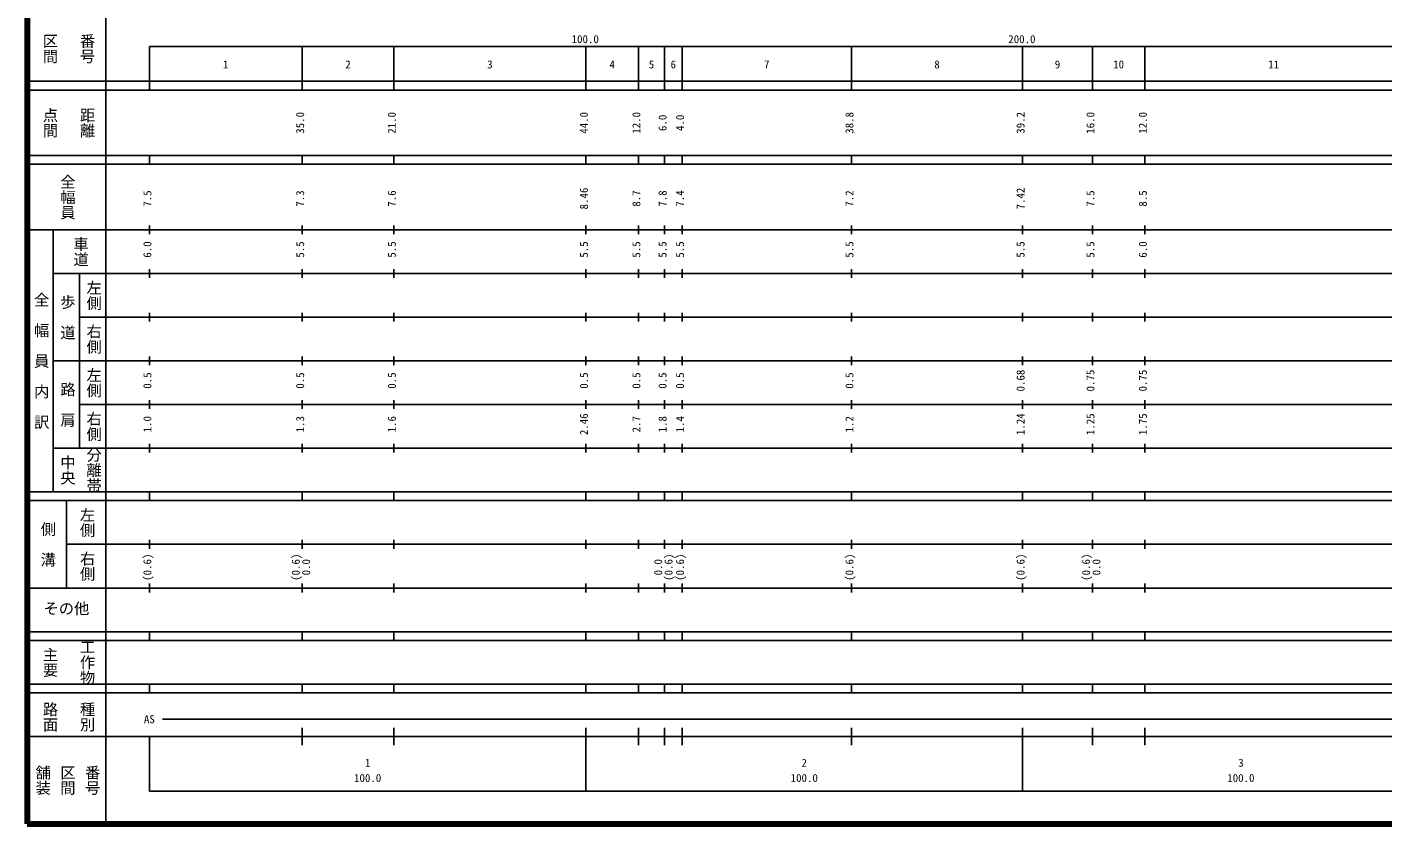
# Model space of a CAD drawing. Units: millimetres on the paper, enlarged 1000 times. Extents: x 40000 to 680000, y 20000 to 380000.
# Drawn here: x 40000 to 350522, y 20000 to 202409 of the extents above; entities that cross this region are included whole.
import ezdxf
from ezdxf.enums import TextEntityAlignment as Align

# ---------------------------------------------------------------- set-up
doc = ezdxf.new("R2010")
doc.units = ezdxf.units.MM
doc.header["$LTSCALE"] = 1000
doc.layers.add('M-TTL', color=2, linetype='Continuous', lineweight=140)
doc.layers.add('M-TTL-BAND', color=7, linetype='Continuous', lineweight=25)
doc.styles.add('@ＭＳ ゴシック', font='')
doc.styles.add('ＭＳ ゴシック', font='')
doc.styles.get('@ＭＳ ゴシック').set_extended_font_data('@MS Gothic')
doc.styles.get('ＭＳ ゴシック').set_extended_font_data('MS Gothic')

msp = doc.modelspace()

# ---------------------------------------------------------------- linework, layer by layer
at = {"layer": 'M-TTL'}
for p, q in [((40000, 380000), (40000, 20000)), ((40000, 20000), (680000, 20000))]:
    msp.add_line(p, q, dxfattribs=at)
at = {"layer": 'M-TTL-BAND'}
for p, q in [((58000, 370000), (58000, 20000)), ((68000, 198000), (579000, 198000)), ((68000, 198000), (68000, 188000)), ((103000, 188000), (103000, 198000)), ((124000, 188000), (124000, 198000)), ((168000, 188000), (168000, 198000)), ((180000, 188000), (180000, 198000)), ((186000, 188000), (186000, 198000)), ((190000, 188000), (190000, 198000)), ((228800, 188000), (228800, 198000)), ((268000, 188000), (268000, 198000)), ((284000, 188000), (284000, 198000)), ((296000, 188000), (296000, 198000)), ((40000, 190000), (579000, 190000)), ((40000, 188000), (579000, 188000)), ((40000, 173000), (579000, 173000)), ((40000, 171000), (579000, 171000)), ((68000, 171000), (68000, 173000)), ((103000, 171000), (103000, 173000)), ((124000, 171000), (124000, 173000)), ((168000, 171000), (168000, 173000)), ((180000, 171000), (180000, 173000)), ((186000, 171000), (186000, 173000)), ((190000, 171000), (190000, 173000)), ((228800, 171000), (228800, 173000)), ((268000, 171000), (268000, 173000)), ((284000, 171000), (284000, 173000)), ((296000, 171000), (296000, 173000)), ((40000, 156000), (579000, 156000)), ((46000, 96000), (46000, 156000)), ((68000, 155000), (68000, 157000)), ((103000, 155000), (103000, 157000)), ((124000, 155000), (124000, 157000)), ((168000, 155000), (168000, 157000)), ((180000, 155000), (180000, 157000)), ((186000, 155000), (186000, 157000)), ((190000, 155000), (190000, 157000)), ((228800, 155000), (228800, 157000)), ((268000, 155000), (268000, 157000)), ((284000, 155000), (284000, 157000)), ((296000, 155000), (296000, 157000)), ((46000, 146000), (579000, 146000)), ((52000, 146000), (52000, 106000)), ((68000, 145000), (68000, 147000)), ((103000, 145000), (103000, 147000)), ((124000, 145000), (124000, 147000)), ((168000, 145000), (168000, 147000)), ((180000, 145000), (180000, 147000)), ((186000, 145000), (186000, 147000)), ((190000, 145000), (190000, 147000)), ((228800, 145000), (228800, 147000)), ((268000, 145000), (268000, 147000)), ((284000, 145000), (284000, 147000)), ((296000, 145000), (296000, 147000)), ((68000, 135000), (68000, 137000)), ((103000, 135000), (103000, 137000)), ((124000, 135000), (124000, 137000)), ((168000, 135000), (168000, 137000)), ((180000, 135000), (180000, 137000)), ((186000, 135000), (186000, 137000)), ((190000, 135000), (190000, 137000)), ((228800, 135000), (228800, 137000)), ((268000, 135000), (268000, 137000)), ((284000, 135000), (284000, 137000)), ((296000, 135000), (296000, 137000)), ((52000, 136000), (579000, 136000)), ((46000, 126000), (579000, 126000)), ((68000, 125000), (68000, 127000)), ((103000, 125000), (103000, 127000)), ((124000, 125000), (124000, 127000)), ((168000, 125000), (168000, 127000)), ((180000, 125000), (180000, 127000)), ((186000, 125000), (186000, 127000)), ((190000, 125000), (190000, 127000)), ((228800, 125000), (228800, 127000)), ((268000, 125000), (268000, 127000)), ((284000, 125000), (284000, 127000)), ((296000, 125000), (296000, 127000)), ((52000, 116000), (579000, 116000)), ((68000, 115000), (68000, 117000)), ((103000, 115000), (103000, 117000)), ((124000, 115000), (124000, 117000)), ((168000, 115000), (168000, 117000)), ((180000, 115000), (180000, 117000)), ((186000, 115000), (186000, 117000)), ((190000, 115000), (190000, 117000)), ((228800, 115000), (228800, 117000)), ((268000, 115000), (268000, 117000)), ((284000, 115000), (284000, 117000)), ((296000, 115000), (296000, 117000)), ((46000, 106000), (579000, 106000)), ((68000, 105000), (68000, 107000)), ((103000, 105000), (103000, 107000)), ((124000, 105000), (124000, 107000)), ((168000, 105000), (168000, 107000)), ((180000, 105000), (180000, 107000)), ((186000, 105000), (186000, 107000)), ((190000, 105000), (190000, 107000)), ((228800, 105000), (228800, 107000)), ((268000, 105000), (268000, 107000)), ((284000, 105000), (284000, 107000)), ((296000, 105000), (296000, 107000)), ((40000, 96000), (579000, 96000)), ((40000, 94000), (579000, 94000)), ((49000, 94000), (49000, 74000)), ((68000, 94000), (68000, 96000)), ((103000, 94000), (103000, 96000)), ((124000, 94000), (124000, 96000)), ((168000, 94000), (168000, 96000)), ((180000, 94000), (180000, 96000)), ((186000, 94000), (186000, 96000)), ((190000, 94000), (190000, 96000)), ((228800, 94000), (228800, 96000)), ((268000, 94000), (268000, 96000)), ((284000, 94000), (284000, 96000)), ((296000, 94000), (296000, 96000)), ((49000, 84000), (579000, 84000)), ((68000, 83000), (68000, 85000)), ((103000, 83000), (103000, 85000)), ((124000, 83000), (124000, 85000)), ((168000, 83000), (168000, 85000)), ((180000, 83000), (180000, 85000)), ((186000, 83000), (186000, 85000)), ((190000, 83000), (190000, 85000)), ((228800, 83000), (228800, 85000)), ((268000, 83000), (268000, 85000)), ((284000, 83000), (284000, 85000)), ((296000, 83000), (296000, 85000)), ((68000, 73000), (68000, 75000)), ((103000, 73000), (103000, 75000)), ((124000, 73000), (124000, 75000)), ((168000, 73000), (168000, 75000)), ((180000, 73000), (180000, 75000)), ((186000, 73000), (186000, 75000)), ((190000, 73000), (190000, 75000)), ((228800, 73000), (228800, 75000)), ((268000, 73000), (268000, 75000)), ((284000, 73000), (284000, 75000)), ((296000, 73000), (296000, 75000)), ((40000, 74000), (579000, 74000)), ((40000, 64000), (579000, 64000)), ((68000, 62000), (68000, 64000)), ((103000, 62000), (103000, 64000)), ((124000, 62000), (124000, 64000)), ((168000, 62000), (168000, 64000)), ((180000, 62000), (180000, 64000)), ((186000, 62000), (186000, 64000)), ((190000, 62000), (190000, 64000)), ((228800, 62000), (228800, 64000)), ((268000, 62000), (268000, 64000)), ((284000, 62000), (284000, 64000)), ((296000, 62000), (296000, 64000)), ((40000, 62000), (579000, 62000)), ((40000, 52000), (579000, 52000)), ((40000, 50000), (579000, 50000)), ((68000, 50000), (68000, 52000)), ((103000, 50000), (103000, 52000)), ((124000, 50000), (124000, 52000)), ((168000, 50000), (168000, 52000)), ((180000, 50000), (180000, 52000)), ((186000, 50000), (186000, 52000)), ((190000, 50000), (190000, 52000)), ((228800, 50000), (228800, 52000)), ((268000, 50000), (268000, 52000)), ((284000, 50000), (284000, 52000)), ((296000, 50000), (296000, 52000)), ((71000, 44000), (565000, 44000)), ((103000, 38000), (103000, 42000)), ((124000, 38000), (124000, 42000)), ((168000, 27500), (168000, 42000)), ((180000, 38000), (180000, 42000)), ((186000, 38000), (186000, 42000)), ((190000, 38000), (190000, 42000)), ((228800, 38000), (228800, 42000)), ((268000, 27500), (268000, 42000)), ((284000, 38000), (284000, 42000)), ((296000, 38000), (296000, 42000)), ((40000, 40000), (579000, 40000)), ((68000, 40000), (68000, 27500)), ((68000, 27500), (579000, 27500))]:
    msp.add_line(p, q, dxfattribs=at)

# ---------------------------------------------------------------- texts
for s, height, rotation, style, p in [('区間', 2566, 270, '@ＭＳ ゴシック', (43250, 201000)), ('番号', 2566, 270, '@ＭＳ ゴシック', (51750, 201000)), ('点間', 2566, 270, '@ＭＳ ゴシック', (43250, 184000)), ('距離', 2566, 270, '@ＭＳ ゴシック', (51750, 184000)), ('35.0', 1833, 90, 'ＭＳ ゴシック', (104000, 178000)), ('21.0', 1833, 90, 'ＭＳ ゴシック', (125000, 178000)), ('44.0', 1833, 90, 'ＭＳ ゴシック', (169000, 178000)), ('12.0', 1833, 90, 'ＭＳ ゴシック', (181000, 178000)), ('6.0', 1833, 90, 'ＭＳ ゴシック', (187000, 178625)), ('4.0', 1833, 90, 'ＭＳ ゴシック', (191000, 178625)), ('38.8', 1833, 90, 'ＭＳ ゴシック', (229800, 178000)), ('39.2', 1833, 90, 'ＭＳ ゴシック', (269000, 178000)), ('16.0', 1833, 90, 'ＭＳ ゴシック', (285000, 178000)), ('12.0', 1833, 90, 'ＭＳ ゴシック', (297000, 178000)), ('全幅員', 2566, 270, '@ＭＳ ゴシック', (47250, 168750)), ('7.5', 1833, 90, 'ＭＳ ゴシック', (69000, 161299)), ('7.3', 1833, 90, 'ＭＳ ゴシック', (104000, 161299)), ('7.6', 1833, 90, 'ＭＳ ゴシック', (125000, 161299)), ('8.46', 1833, 90, 'ＭＳ ゴシック', (169000, 160674)), ('8.7', 1833, 90, 'ＭＳ ゴシック', (181000, 161299)), ('7.8', 1833, 90, 'ＭＳ ゴシック', (187000, 161299)), ('7.4', 1833, 90, 'ＭＳ ゴシック', (191000, 161299)), ('7.2', 1833, 90, 'ＭＳ ゴシック', (229800, 161299)), ('7.42', 1833, 90, 'ＭＳ ゴシック', (269000, 160674)), ('7.5', 1833, 90, 'ＭＳ ゴシック', (285000, 161299)), ('8.5', 1833, 90, 'ＭＳ ゴシック', (297000, 161299)), ('車道', 2566, 270, '@ＭＳ ゴシック', (50250, 154500)), ('6.0', 1833, 90, 'ＭＳ ゴシック', (69000, 149625)), ('5.5', 1833, 90, 'ＭＳ ゴシック', (104000, 149625)), ('5.5', 1833, 90, 'ＭＳ ゴシック', (125000, 149625)), ('5.5', 1833, 90, 'ＭＳ ゴシック', (169000, 149625)), ('5.5', 1833, 90, 'ＭＳ ゴシック', (181000, 149625)), ('5.5', 1833, 90, 'ＭＳ ゴシック', (187000, 149625)), ('5.5', 1833, 90, 'ＭＳ ゴシック', (191000, 149625)), ('5.5', 1833, 90, 'ＭＳ ゴシック', (229800, 149625)), ('5.5', 1833, 90, 'ＭＳ ゴシック', (269000, 149625)), ('5.5', 1833, 90, 'ＭＳ ゴシック', (285000, 149625)), ('6.0', 1833, 90, 'ＭＳ ゴシック', (297000, 149625)), ('左側', 2566, 270, '@ＭＳ ゴシック', (53250, 144500)), ('全\u3000幅\u3000員\u3000内\u3000訳', 2566, 270, '@ＭＳ ゴシック', (41250, 141750)), ('歩\u3000道', 2566, 270, '@ＭＳ ゴシック', (47250, 141250)), ('右側', 2566, 270, '@ＭＳ ゴシック', (53250, 134500)), ('左側', 2566, 270, '@ＭＳ ゴシック', (53250, 124500)), ('路\u3000肩', 2566, 270, '@ＭＳ ゴシック', (47250, 121250)), ('0.5', 1833, 90, 'ＭＳ ゴシック', (69000, 119625)), ('0.5', 1833, 90, 'ＭＳ ゴシック', (104000, 119625)), ('0.5', 1833, 90, 'ＭＳ ゴシック', (125000, 119625)), ('0.5', 1833, 90, 'ＭＳ ゴシック', (169000, 119625)), ('0.5', 1833, 90, 'ＭＳ ゴシック', (181000, 119625)), ('0.5', 1833, 90, 'ＭＳ ゴシック', (187000, 119625)), ('0.5', 1833, 90, 'ＭＳ ゴシック', (191000, 119625)), ('0.5', 1833, 90, 'ＭＳ ゴシック', (229800, 119625)), ('0.68', 1833, 90, 'ＭＳ ゴシック', (269000, 119000)), ('0.75', 1833, 90, 'ＭＳ ゴシック', (285000, 119000)), ('0.75', 1833, 90, 'ＭＳ ゴシック', (297000, 119000)), ('右側', 2566, 270, '@ＭＳ ゴシック', (53250, 114500)), ('1.0', 1833, 90, 'ＭＳ ゴシック', (69000, 109625)), ('1.3', 1833, 90, 'ＭＳ ゴシック', (104000, 109625)), ('1.6', 1833, 90, 'ＭＳ ゴシック', (125000, 109625)), ('2.46', 1833, 90, 'ＭＳ ゴシック', (169000, 109000)), ('2.7', 1833, 90, 'ＭＳ ゴシック', (181000, 109625)), ('1.8', 1833, 90, 'ＭＳ ゴシック', (187000, 109625)), ('1.4', 1833, 90, 'ＭＳ ゴシック', (191000, 109625)), ('1.2', 1833, 90, 'ＭＳ ゴシック', (229800, 109625)), ('1.24', 1833, 90, 'ＭＳ ゴシック', (269000, 109000)), ('1.25', 1833, 90, 'ＭＳ ゴシック', (285000, 109000)), ('1.75', 1833, 90, 'ＭＳ ゴシック', (297000, 109000)), ('分離帯', 2566, 270, '@ＭＳ ゴシック', (53250, 106250)), ('中央', 2566, 270, '@ＭＳ ゴシック', (47250, 104500)), ('左側', 2566, 270, '@ＭＳ ゴシック', (51750, 92500)), ('側\u3000溝', 2566, 270, '@ＭＳ ゴシック', (42750, 89250)), ('右側', 2566, 270, '@ＭＳ ゴシック', (51750, 82500)), ('(0.6)', 1833, 90, 'ＭＳ ゴシック', (69000, 75639)), ('(0.6)', 1833, 90, 'ＭＳ ゴシック', (103000, 75639)), ('(0.6)', 1833, 90, 'ＭＳ ゴシック', (188370, 75639)), ('(0.6)', 1833, 90, 'ＭＳ ゴシック', (191000, 75639)), ('(0.6)', 1833, 90, 'ＭＳ ゴシック', (229800, 75639)), ('(0.6)', 1833, 90, 'ＭＳ ゴシック', (269000, 75639)), ('(0.6)', 1833, 90, 'ＭＳ ゴシック', (284000, 75639)), ('0.0', 1833, 90, 'ＭＳ ゴシック', (105370, 76889)), ('0.0', 1833, 90, 'ＭＳ ゴシック', (186000, 76889)), ('0.0', 1833, 90, 'ＭＳ ゴシック', (286370, 76889)), ('主要', 2566, 270, '@ＭＳ ゴシック', (43250, 60500)), ('工作物', 2566, 270, '@ＭＳ ゴシック', (51750, 62250)), ('路面', 2566, 270, '@ＭＳ ゴシック', (43250, 48000)), ('種別', 2566, 270, '@ＭＳ ゴシック', (51750, 48000)), ('舗装', 2566, 270, '@ＭＳ ゴシック', (41583, 33500)), ('区間', 2566, 270, '@ＭＳ ゴシック', (47250, 33500)), ('番号', 2566, 270, '@ＭＳ ゴシック', (52917, 33500))]:
    msp.add_text(s, height=height, rotation=rotation, dxfattribs=dict(at, style=style)).set_placement(p, align=Align.BOTTOM_LEFT)
at = {"layer": 'M-TTL-BAND', "style": 'ＭＳ ゴシック'}
for s, height, p in [('100.0', 1833, (164719, 198195)), ('200.0', 1833, (264719, 198195)), ('1', 1833, (84875, 192405)), ('2', 1833, (112875, 192405)), ('3', 1833, (145375, 192405)), ('4', 1833, (173375, 192405)), ('5', 1833, (182375, 192405)), ('6', 1833, (187375, 192405)), ('7', 1833, (208775, 192405)), ('8', 1833, (247775, 192405)), ('9', 1833, (275375, 192405)), ('10', 1833, (288750, 192405)), ('11', 1833, (324250, 192405)), ('その他', 2566, (43750, 67250)), ('AS', 1833, (66750, 42500)), ('1', 1833, (117375, 32523)), ('2', 1833, (217375, 32523)), ('3', 1833, (317375, 32523)), ('100.0', 1833, (114875, 29033)), ('100.0', 1833, (214875, 29033)), ('100.0', 1833, (314875, 29033))]:
    msp.add_text(s, height=height, dxfattribs=at).set_placement(p, align=Align.BOTTOM_LEFT)

doc.saveas('drawing.dxf')
